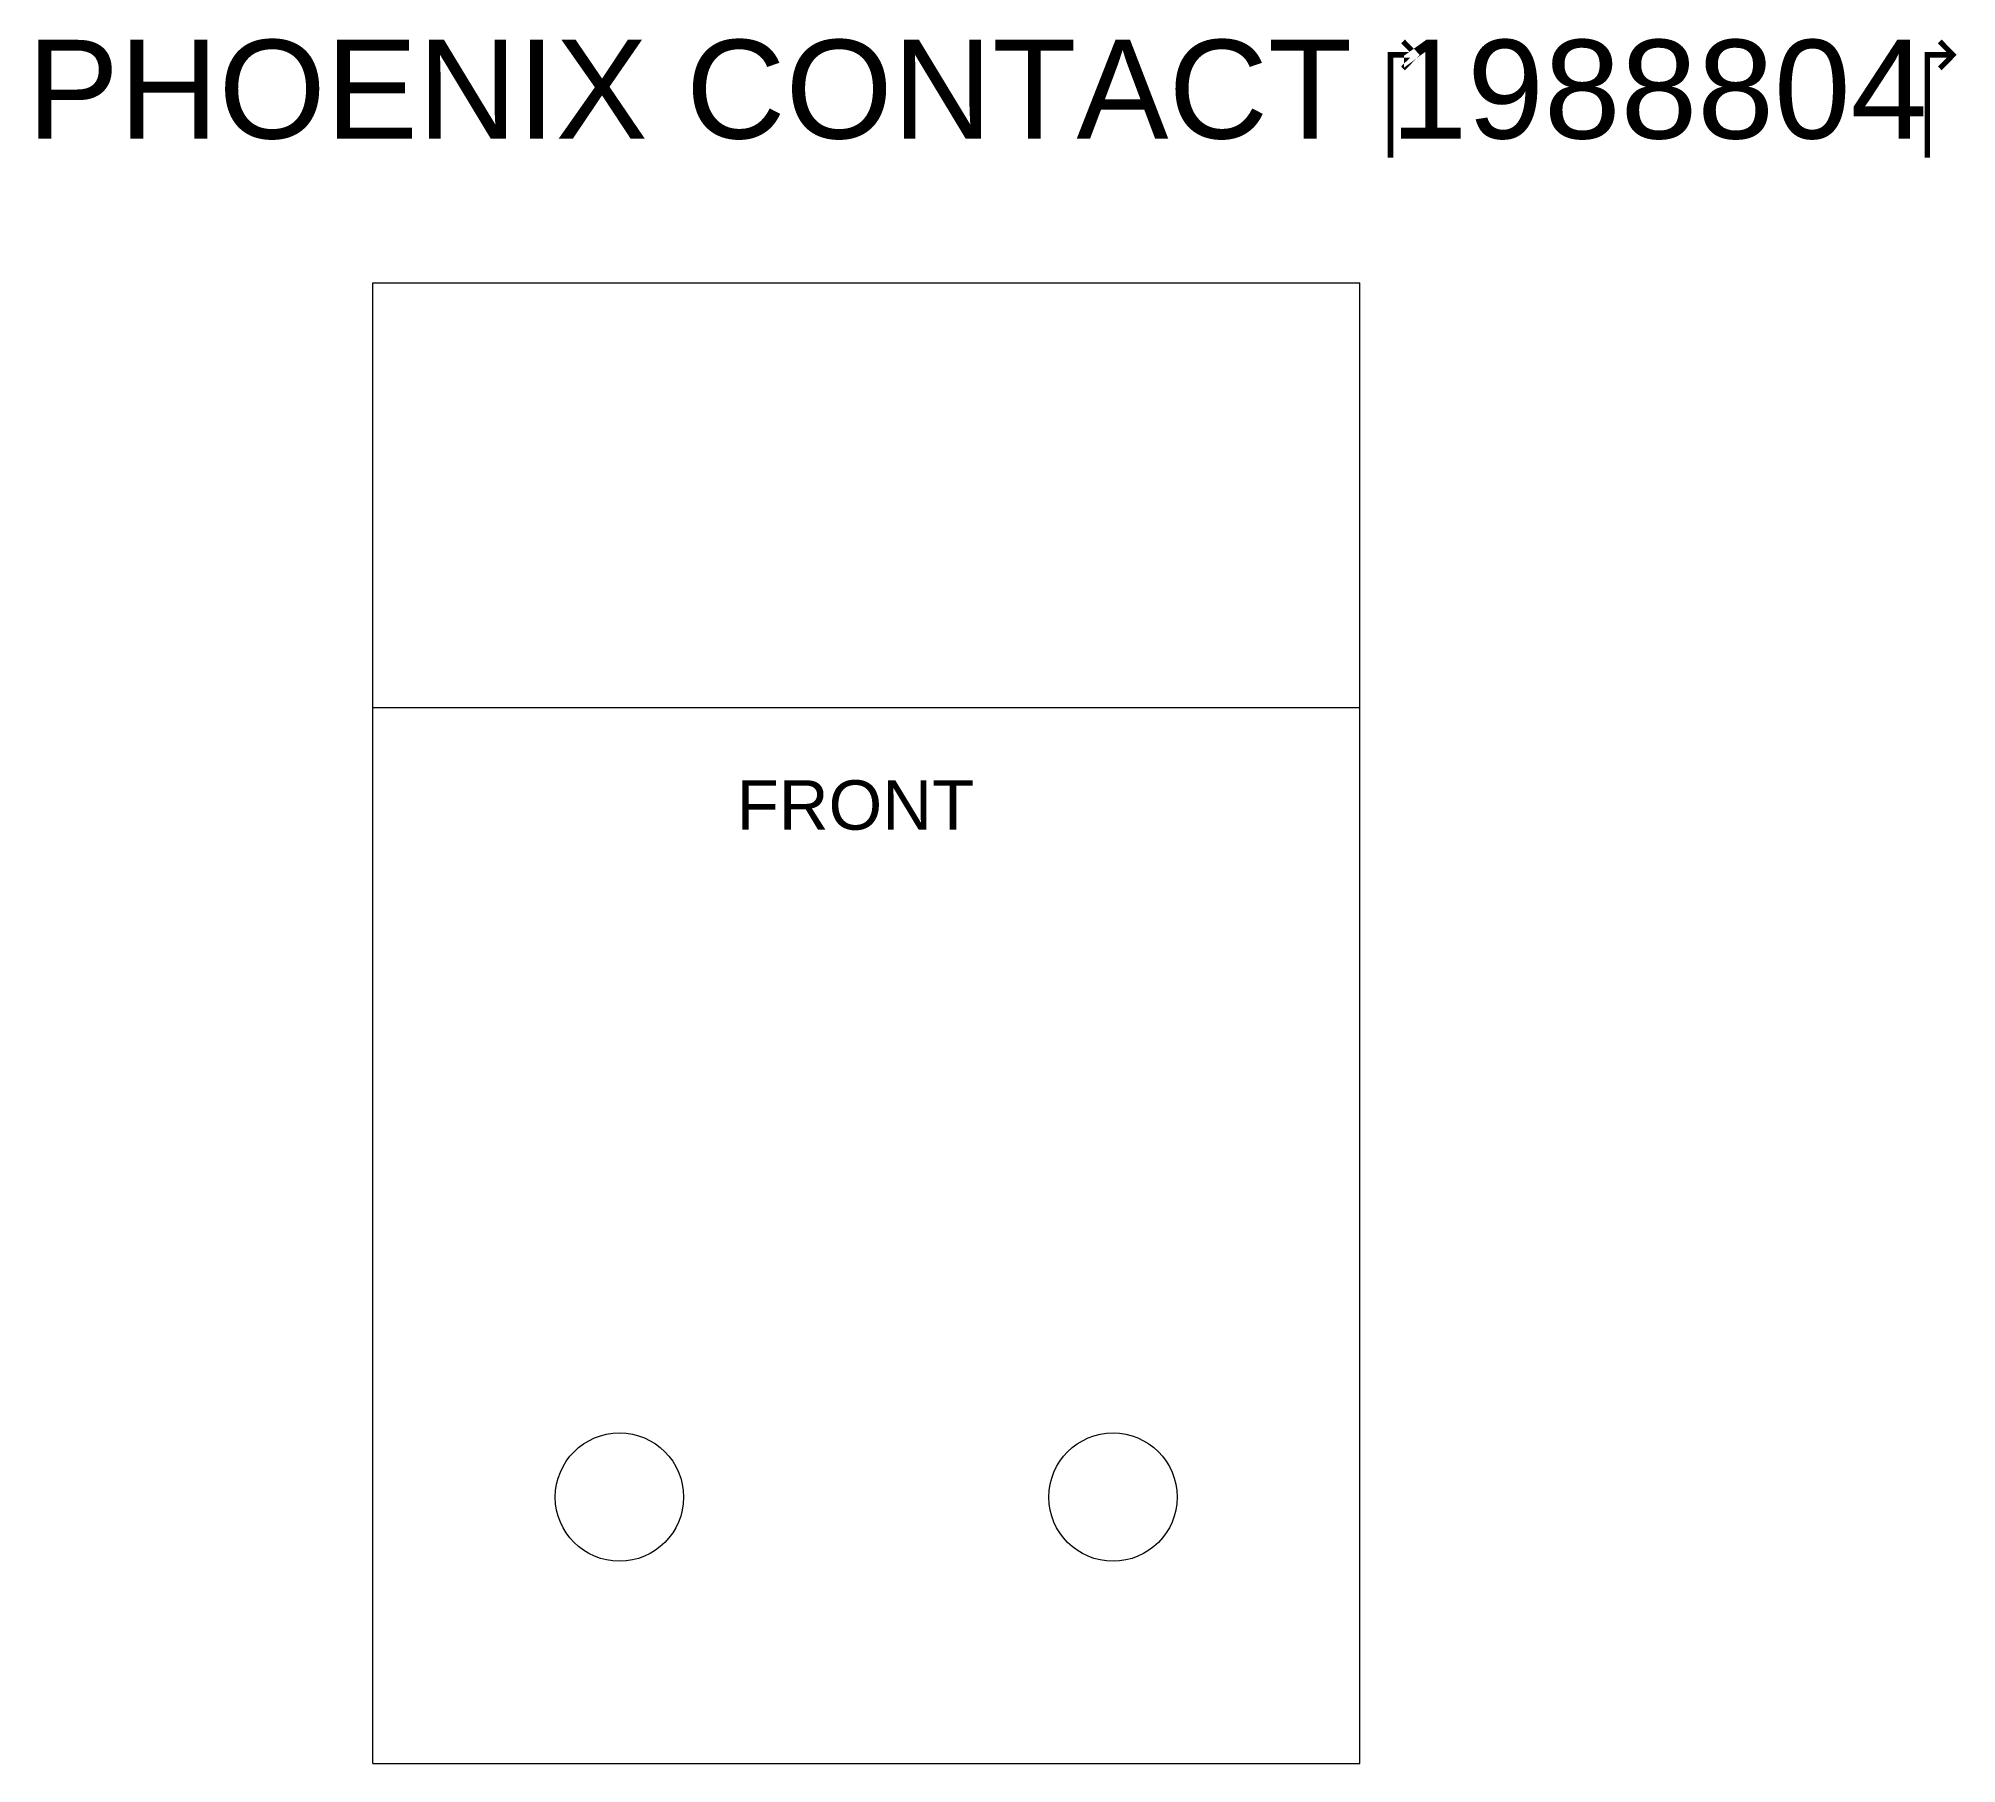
# Model space of a CAD drawing. Header units: millimetres. Extents: x 49.1 to 68.5, y 57.3 to 74.8.
import ezdxf

# ---------------------------------------------------------------- set-up
doc = ezdxf.new("R2010")
doc.units = ezdxf.units.MM
doc.layers.get('0').update_dxf_attribs({"lineweight": 5, "true_color": 0xffffff})
doc.styles.add('textstyle11', font='')
doc.styles.add('textstyle12', font='')
doc.styles.get('textstyle11').set_extended_font_data('Arial')
doc.styles.get('textstyle12').set_extended_font_data('Arial')

msp = doc.modelspace()

# ---------------------------------------------------------------- linework, layer by layer
for p, q in [((52.5, 57.3), (52.5, 72.3)), ((52.5, 72.3), (62.5, 72.3)), ((62.5, 57.3), (62.5, 72.3)), ((52.5, 68), (62.5, 68)), ((52.5, 57.3), (52.5, 68)), ((62.5, 57.3), (62.5, 68)), ((52.5, 57.3), (62.5, 57.3))]:
    msp.add_line(p, q)
for centre in [(55, 60), (60, 60)]:
    msp.add_circle(centre, 0.65)

# ---------------------------------------------------------------- texts
at = {"char_height": 1, "attachment_point": 5}
for s, insert, style in [('PHOENIX CONTACT \u200e1988804\u200e', (58.624, 74.166), 'textstyle11'), ('\\H0.5;FRONT', (57.39, 67.008), 'textstyle12')]:
    msp.add_mtext(s, dxfattribs=dict(at, insert=insert, style=style))

doc.saveas('drawing.dxf')
